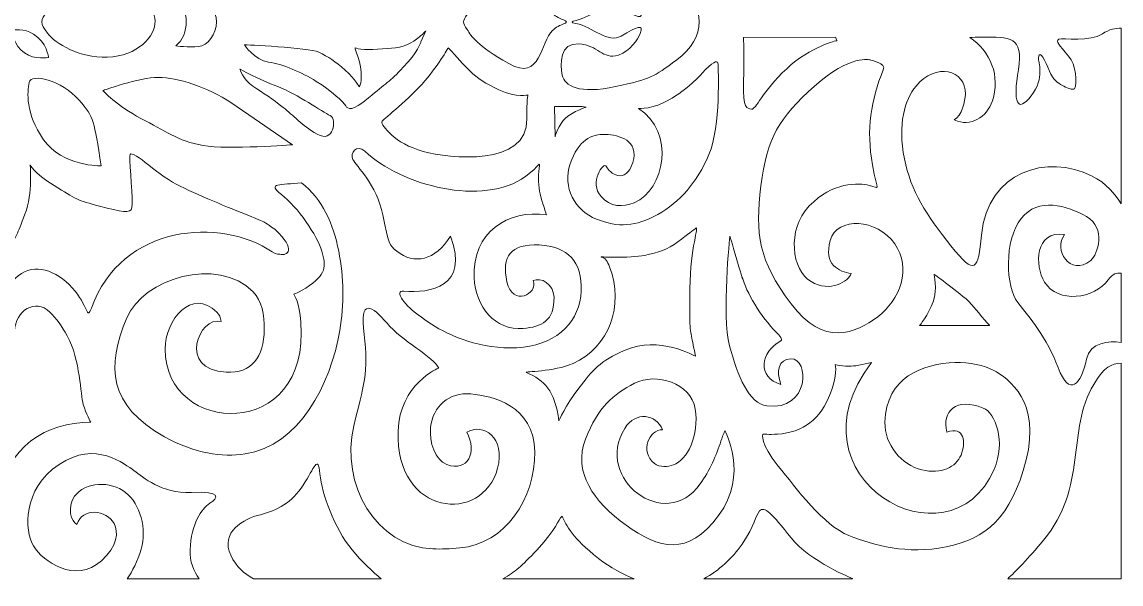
# Model space of a CAD drawing. Header units: millimetres. Extents: x -1200 to 1200, y -596 to 596.
# Drawn here: x 36 to 1200, y -596 to 0 of the extents above; entities that cross this region are included whole.
import ezdxf

# ---------------------------------------------------------------- set-up
doc = ezdxf.new("R2010")
doc.units = ezdxf.units.MM
doc.header["$MEASUREMENT"] = 0
doc.layers.add('Layer 1', color=7, linetype='Continuous')

msp = doc.modelspace()

# ---------------------------------------------------------------- linework, layer by layer
at = {"layer": 'Layer 1', "color": 250, "lineweight": 20}
for points, knots in [([(622.6889, 1.6104), (640.4176, 5.2641), (656.3971, 23.2048), (670.4022, 14.9166), (687.4131, 4.8499), (694.8682, 1.4808), (690.5448, 12.1928), (688.1776, 18.0579), (680.2201, 31.0821), (667.6186, 35.0664), (650.5035, 40.4792), (646.1162, 24.3401), (625.5174, 23.1192), (604.9179, 21.8972), (605.8679, 44.5265), (608.0482, 56.2283), (610.2288, 67.9334), (626.3129, 76.7665), (664.5303, 68.3991), (702.7466, 60.0329), (703.6451, 59.0275), (729.522, 39.9462), (760.8785, 16.8213), (760.8785, -16.8745), (729.522, -39.9994), (703.6451, -59.081), (702.7466, -60.0849), (664.5303, -68.4534), (626.3129, -76.8189), (610.2288, -67.9866), (608.0482, -56.2822), (605.8679, -44.5782), (604.9179, -21.9504), (625.5174, -23.1713), (646.1162, -24.394), (650.5035, -40.5312), (667.6186, -35.1192), (680.2201, -31.1353), (688.1776, -18.1111), (690.5448, -12.246), (694.8682, -1.5336), (687.4131, -4.9012), (670.4022, -14.9698), (656.3408, -23.2897), (640.2921, -5.1776), (622.4809, -1.621), (616.6815, -0.4639), (617.3143, 0.5015), (622.6889, 1.6104)], [0, 0, 0, 0, 0.0625, 0.0625, 0.0625, 0.125, 0.125, 0.125, 0.1875, 0.1875, 0.1875, 0.25, 0.25, 0.25, 0.3125, 0.3125, 0.3125, 0.375, 0.375, 0.375, 0.4375, 0.4375, 0.4375, 0.5, 0.5, 0.5, 0.5625, 0.5625, 0.5625, 0.625, 0.625, 0.625, 0.6875, 0.6875, 0.6875, 0.75, 0.75, 0.75, 0.8125, 0.8125, 0.8125, 0.875, 0.875, 0.875, 0.9375, 0.9375, 0.9375, 1, 1, 1, 1]), ([(609.3233, -2.1539), (605.5134, -3.3423), (601.6308, -5.5477), (597.6811, -9.1271), (584.8778, -20.7269), (585.4959, -63.8712), (551.2613, -44.0696), (517.0282, -24.2682), (512.0371, -15.6323), (507.281, -8.0433), (502.2288, 0.0201), (502.2347, -0.0621), (507.281, 7.9901), (512.0371, 15.5791), (517.0282, 24.2147), (551.2613, 44.0164), (585.4959, 63.8184), (584.8778, 20.6733), (597.6811, 9.0743), (601.6308, 5.4949), (605.5134, 3.2877), (609.3233, 2.0992), (613.3926, 0.8305), (613.3926, -0.8863), (609.3233, -2.1539)], [0, 0, 0, 0, 0.125, 0.125, 0.125, 0.25, 0.25, 0.25, 0.375, 0.375, 0.375, 0.5, 0.5, 0.5, 0.625, 0.625, 0.625, 0.75, 0.75, 0.75, 0.875, 0.875, 0.875, 1, 1, 1, 1]), ([(126.0803, 37.28), (95.9993, 38.2809), (71.361, 23.0755), (62.6842, 11.7633), (54.7992, 1.4882), (54.7922, -1.5295), (62.6842, -11.8157), (71.361, -23.1287), (95.9993, -38.3326), (126.0803, -37.3331), (158.4645, -36.2568), (177.1661, -14.8932), (176.6555, 0.971), (176.159, 16.44), (156.5014, 36.2693), (126.0803, 37.28)], [0, 0, 0, 0, 0.2, 0.2, 0.2, 0.4, 0.4, 0.4, 0.6, 0.6, 0.6, 0.8, 0.8, 0.8, 1, 1, 1, 1]), ([(222.5964, 26.1153), (212.6942, 26.8921), (198.5489, 25.3399), (198.5489, 25.3399), (213.0589, 13.7263), (213.6899, -13.2716), (198.5489, -25.3924), (198.5489, -25.3924), (212.6942, -26.9442), (222.5964, -26.1673), (232.1957, -25.4151), (241.7379, -12.7222), (241.7379, -0.0266), (241.7379, 12.6697), (232.1957, 25.3616), (222.5964, 26.1153)], [0, 0, 0, 0, 0.2, 0.2, 0.2, 0.4, 0.4, 0.4, 0.6, 0.6, 0.6, 0.8, 0.8, 0.8, 1, 1, 1, 1]), ([(63.8717, -37.5262), (63.8717, -37.5262), (49.3598, -40.6941), (38.1954, -32.8854), (27.0321, -25.0749), (24.8371, -10.252), (25.4486, -9.1887), (26.0589, -8.1269), (38.1409, -6.4605), (47.8164, -12.9366), (61.9904, -21.2819), (63.8717, -37.5262), (63.8717, -37.5262)], [0, 0, 0, 0, 0.25, 0.25, 0.25, 0.5, 0.5, 0.5, 0.75, 0.75, 0.75, 1, 1, 1, 1]), ([(463.5409, -9.5838), (463.5409, -9.5838), (459.9192, -13.3302), (454.8796, -17.3507), (444.0236, -26.0079), (435.4447, -27.3075), (422.6294, -28.2752), (409.4805, -29.2713), (393.5129, -29.8371), (389.9309, -27.8745), (384.8364, -25.0813), (394.6024, -38.1186), (395.0261, -53.0221), (395.4497, -67.9242), (392.9025, -68.8553), (392.9025, -68.8553), (392.9025, -68.8553), (389.0817, -60.9395), (378.0432, -51.1589), (367.0043, -41.3779), (360.6347, -37.1867), (350.0206, -32.0653), (339.4072, -26.9434), (271.2612, -24.2417), (271.2612, -24.2417), (271.2612, -24.2417), (281.6504, -40.1921), (296.8867, -42.4707), (312.1227, -44.7515), (331.5126, -53.1069), (347.4431, -62.9809), (363.3707, -72.8556), (376.5288, -85.0096), (378.606, -88.8075), (380.685, -92.6065), (385.3705, -95.1865), (402.8467, -80.4521), (421.5531, -64.6761), (424.6562, -63.8735), (439.6451, -48.0904), (454.6348, -32.308), (458.3747, -21.1015), (458.3747, -21.1015), (458.3747, -21.1015), (463.5409, -9.5838), (463.5409, -9.5838)], [0, 0, 0, 0, 0.066666667, 0.066666667, 0.066666667, 0.133333333, 0.133333333, 0.133333333, 0.2, 0.2, 0.2, 0.266666667, 0.266666667, 0.266666667, 0.333333333, 0.333333333, 0.333333333, 0.4, 0.4, 0.4, 0.466666667, 0.466666667, 0.466666667, 0.533333333, 0.533333333, 0.533333333, 0.6, 0.6, 0.6, 0.666666667, 0.666666667, 0.666666667, 0.733333333, 0.733333333, 0.733333333, 0.8, 0.8, 0.8, 0.866666667, 0.866666667, 0.866666667, 0.933333333, 0.933333333, 0.933333333, 1, 1, 1, 1]), ([(1199.95, -6.5972), (1199.95, -6.5972), (1199.95, -192.6735), (1199.95, -192.6735), (1194.2721, -183.2014), (1184.3898, -170.7254), (1168.8192, -163.0304), (1121.9736, -139.8774), (1058.7295, -157.6515), (1052.1744, -225.8095), (1048.6399, -262.5577), (1045.5461, -270.0642), (1019.7402, -237.1703), (993.935, -204.2763), (977.3787, -179.6971), (970.5008, -144.953), (963.214, -108.1409), (970.676, -82.6437), (982.8126, -67.9395), (1003.7327, -42.5984), (1035.5544, -50.2196), (1035.0402, -76.4761), (1034.8941, -83.9643), (1031.2956, -99.3086), (1023.3715, -103.7716), (1040.3894, -111.8891), (1057.9425, -100.7659), (1063.6683, -83.6965), (1072.4309, -57.5748), (1061.7785, -30.77), (1039.7706, -16.5227), (1042.9867, -16.2108), (1047.1617, -16.1185), (1052.3592, -16.1185), (1082.6051, -16.1185), (1096.877, -15.0646), (1091.1881, -50.4784), (1085.498, -85.8925), (1089.8312, -97.1162), (1104.8349, -78.2714), (1119.8386, -59.4247), (1111.9105, -42.5756), (1112.6313, -37.651), (1113.9432, -28.723), (1119.8283, -41.2218), (1124.2164, -52.1433), (1128.0199, -61.608), (1132.7129, -64.2656), (1137.878, -67.4099), (1141.1316, -69.389), (1149.5412, -72.7286), (1150.6355, -70.8855), (1154.2135, -64.8662), (1151.9493, -45.1496), (1144.4673, -36.2247), (1134.3247, -24.1278), (1129.9808, -20.2037), (1134.0726, -18.411), (1138.1636, -16.6168), (1167.8585, -21.2602), (1180.2034, -12.7095), (1187.5503, -7.6197), (1194.4425, -6.5195), (1199.95, -6.5972)], [0, 0, 0, 0, 0.047619048, 0.047619048, 0.047619048, 0.095238095, 0.095238095, 0.095238095, 0.142857143, 0.142857143, 0.142857143, 0.19047619, 0.19047619, 0.19047619, 0.238095238, 0.238095238, 0.238095238, 0.285714286, 0.285714286, 0.285714286, 0.333333333, 0.333333333, 0.333333333, 0.380952381, 0.380952381, 0.380952381, 0.428571429, 0.428571429, 0.428571429, 0.476190476, 0.476190476, 0.476190476, 0.523809524, 0.523809524, 0.523809524, 0.571428571, 0.571428571, 0.571428571, 0.619047619, 0.619047619, 0.619047619, 0.666666667, 0.666666667, 0.666666667, 0.714285714, 0.714285714, 0.714285714, 0.761904762, 0.761904762, 0.761904762, 0.80952381, 0.80952381, 0.80952381, 0.857142857, 0.857142857, 0.857142857, 0.904761905, 0.904761905, 0.904761905, 0.952380952, 0.952380952, 0.952380952, 1, 1, 1, 1]), ([(898.8907, -19.7981), (898.8907, -19.7981), (872.0368, -25.3042), (845.7719, -49.5664), (819.5062, -73.8289), (813.2412, -93.3116), (808.471, -92.3092), (803.7005, -91.3079), (799.5623, -92.9206), (800.1192, -63.611), (800.6761, -34.2998), (800.1192, -16.5918), (800.1192, -16.5918), (800.1192, -16.5918), (897.5474, -15.9808), (897.5474, -15.9808), (897.5474, -15.9808), (898.8907, -19.7981), (898.8907, -19.7981)], [0, 0, 0, 0, 0.166666667, 0.166666667, 0.166666667, 0.333333333, 0.333333333, 0.333333333, 0.5, 0.5, 0.5, 0.666666667, 0.666666667, 0.666666667, 0.833333333, 0.833333333, 0.833333333, 1, 1, 1, 1]), ([(487.2671, -27.2945), (487.2671, -27.2945), (475.8236, -47.9895), (459.4782, -65.826), (440.9507, -86.0416), (417.229, -103.806), (416.9316, -105.7708), (416.3695, -109.4735), (429.8769, -128.6115), (460.834, -137.2552), (488.1133, -144.8727), (571.9922, -153.5227), (570.5898, -102.6855), (570.0255, -82.3124), (571.715, -77.3728), (571.715, -77.3728), (571.715, -77.3728), (560.5127, -80.724), (540.7565, -71.8162), (512.7214, -59.1793), (506.2061, -47.2019), (487.2671, -27.2945)], [0, 0, 0, 0, 0.142857143, 0.142857143, 0.142857143, 0.285714286, 0.285714286, 0.285714286, 0.428571429, 0.428571429, 0.428571429, 0.571428571, 0.571428571, 0.571428571, 0.714285714, 0.714285714, 0.714285714, 0.857142857, 0.857142857, 0.857142857, 1, 1, 1, 1]), ([(934.3392, -40.1798), (934.3392, -40.1798), (913.1195, -34.1082), (875.2937, -68.0071), (837.4709, -101.9065), (824.8168, -122.6355), (818.5554, -173.7506), (812.2948, -224.8657), (815.8757, -252.7472), (850.3841, -298.7218), (884.893, -344.696), (918.6557, -330.0926), (942.1804, -312.3831), (965.706, -294.674), (978.6236, -261.2819), (960.1712, -234.972), (941.7207, -208.6621), (899.1774, -205.6563), (891.9512, -231.4482), (884.7255, -257.2409), (901.1132, -264.6338), (914.029, -266.6569), (911.2227, -274.7715), (891.8603, -287.3076), (871.5634, -275.1651), (851.2661, -263.0223), (845.3106, -220.8056), (869.7579, -195.0007), (894.2077, -169.1972), (921.9527, -170.6623), (933.4849, -173.1915), (945.0159, -175.7215), (942.1525, -182.3398), (936.645, -151.4888), (929.8455, -113.4032), (935.082, -83.3159), (948.063, -50.6158), (951.7536, -44.0385), (934.3392, -40.1798), (934.3392, -40.1798)], [0, 0, 0, 0, 0.076923077, 0.076923077, 0.076923077, 0.153846154, 0.153846154, 0.153846154, 0.230769231, 0.230769231, 0.230769231, 0.307692308, 0.307692308, 0.307692308, 0.384615385, 0.384615385, 0.384615385, 0.461538462, 0.461538462, 0.461538462, 0.538461538, 0.538461538, 0.538461538, 0.615384615, 0.615384615, 0.615384615, 0.692307692, 0.692307692, 0.692307692, 0.769230769, 0.769230769, 0.769230769, 0.846153846, 0.846153846, 0.846153846, 0.923076923, 0.923076923, 0.923076923, 1, 1, 1, 1]), ([(773.1243, -44.8568), (773.258, -48.9101), (776.1005, -110.1349), (763.4548, -140.3263), (750.8062, -170.5174), (732.2088, -190.9152), (709.1471, -203.9723), (686.085, -217.0268), (667.0609, -218.0994), (644.2359, -208.9418), (621.4109, -199.7823), (608.0482, -175.3569), (616.3985, -150.3202), (624.7499, -125.2842), (639.2253, -118.5665), (653.6993, -119.1786), (668.1741, -119.7896), (689.8882, -125.2842), (682.651, -149.0986), (675.4131, -172.914), (657.5971, -160.09), (654.8124, -153.3726), (652.0293, -146.656), (635.8841, -170.4711), (649.2472, -185.1267), (659.1616, -196.0019), (671.8871, -196.7265), (684.3369, -191.5217), (716.674, -177.9985), (728.008, -116.7014), (688.775, -91.699), (688.775, -91.699), (704.5952, -93.1365), (724.4048, -80.7076), (744.215, -68.279), (754.5623, -56.4622), (759.7981, -50.3111), (770.1365, -40.4177), (772.9918, -40.8042), (773.1243, -44.8568)], [0, 0, 0, 0, 0.076923077, 0.076923077, 0.076923077, 0.153846154, 0.153846154, 0.153846154, 0.230769231, 0.230769231, 0.230769231, 0.307692308, 0.307692308, 0.307692308, 0.384615385, 0.384615385, 0.384615385, 0.461538462, 0.461538462, 0.461538462, 0.538461538, 0.538461538, 0.538461538, 0.615384615, 0.615384615, 0.615384615, 0.692307692, 0.692307692, 0.692307692, 0.769230769, 0.769230769, 0.769230769, 0.846153846, 0.846153846, 0.846153846, 0.923076923, 0.923076923, 0.923076923, 1, 1, 1, 1]), ([(119.6927, -152.5921), (119.6927, -152.5921), (78.5434, -153.3947), (58.6613, -124.833), (38.7785, -96.2707), (41.4501, -74.3734), (43.3414, -64.1192), (45.2334, -53.864), (77.9482, -62.0771), (95.9471, -82.5335), (112.9525, -101.8605), (111.4341, -103.7301), (119.6927, -152.5921)], [0, 0, 0, 0, 0.25, 0.25, 0.25, 0.5, 0.5, 0.5, 0.75, 0.75, 0.75, 1, 1, 1, 1]), ([(266.639, -50.0493), (266.639, -50.0493), (286.1515, -60.461), (306.719, -68.5584), (327.2854, -76.6561), (354.1819, -95.1649), (362.0916, -99.2156), (370.0031, -103.2648), (365.5002, -128.9151), (348.4893, -119.0359), (331.2884, -109.0425), (323.4089, -99.17), (312.3332, -90.4949), (301.2597, -81.8168), (291.426, -75.5009), (280.3503, -67.9802), (269.2767, -60.461), (266.639, -50.0493), (266.639, -50.0493)], [0, 0, 0, 0, 0.166666667, 0.166666667, 0.166666667, 0.333333333, 0.333333333, 0.333333333, 0.5, 0.5, 0.5, 0.666666667, 0.666666667, 0.666666667, 0.833333333, 0.833333333, 0.833333333, 1, 1, 1, 1]), ([(322.3149, -130.1129), (322.3149, -130.1129), (254.4203, -135.544), (227.5462, -130.8905), (200.6714, -126.2343), (187.2336, -115.3748), (161.7744, -102.1873), (136.3134, -89.0002), (121.4618, -72.7111), (121.4618, -72.7111), (121.4618, -72.7111), (159.6523, -58.7483), (180.1628, -58.7483), (200.6714, -58.7483), (231.0814, -68.8332), (257.957, -85.897), (257.957, -85.897), (322.3149, -130.1129), (322.3149, -130.1129)], [0, 0, 0, 0, 0.166666667, 0.166666667, 0.166666667, 0.333333333, 0.333333333, 0.333333333, 0.5, 0.5, 0.5, 0.666666667, 0.666666667, 0.666666667, 0.833333333, 0.833333333, 0.833333333, 1, 1, 1, 1]), ([(599.8808, -89.6131), (599.8808, -89.6131), (628.9532, -89.6131), (628.9532, -89.6131), (628.9532, -89.6131), (633.2301, -90.2925), (633.2301, -90.2925), (633.2301, -90.2925), (619.5579, -94.7491), (611.7991, -101.6398), (604.0385, -108.5297), (600.3435, -121.9042), (600.3435, -121.9042), (600.3435, -121.9042), (599.8808, -89.6131), (599.8808, -89.6131)], [0, 0, 0, 0, 0.2, 0.2, 0.2, 0.4, 0.4, 0.4, 0.6, 0.6, 0.6, 0.8, 0.8, 0.8, 1, 1, 1, 1]), ([(17.7538, -246.5733), (30.299, -226.301), (30.3597, -226.3245), (38.8635, -203.6937), (47.3695, -181.0644), (44.3364, -151.3824), (44.3364, -151.3824), (44.3364, -151.3824), (46.9996, -159.278), (69.7896, -173.4093), (92.5812, -187.5397), (94.6385, -189.285), (117.8327, -195.119), (141.0269, -200.9513), (150.8916, -203.9324), (152.1903, -196.6776), (153.4904, -189.4206), (149.89, -152.2388), (149.89, -141.9476), (149.89, -131.6587), (177.2552, -160.816), (199.1467, -171.9639), (221.039, -183.1118), (254.6585, -196.8329), (276.55, -205.4076), (298.4445, -213.9841), (292.3403, -212.7083), (303.7016, -219.696), (326.7788, -242.1024), (317.226, -247.9346), (308.8216, -246.093), (308.8216, -246.093), (305.2245, -246.8029), (300.793, -243.7554), (246.8526, -206.6568), (141.3792, -213.912), (109.2321, -303.1725), (104.2735, -316.9418), (106.1048, -300.6), (88.9032, -281.7342), (71.7041, -262.8662), (49.0285, -255.1479), (31.8277, -268.869), (23.0235, -275.8912), (17.9073, -286.7347), (15.4289, -296.7961), (12.9987, -306.6637), (15.3575, -324.69), (27.8916, -327.4951), (28.7946, -306.1465), (49.7967, -292.3428), (65.3084, -307.451), (71.8742, -313.8435), (78.2839, -322.8129), (83.5598, -332.459), (97.6334, -358.1833), (97.6263, -395.3028), (100.63, -405.2234), (103.637, -415.143), (108.5047, -424.1377), (108.5047, -424.1377), (61.1489, -425.2765), (20.6817, -445.8098), (6.9803, -513.8946), (2.2514, -514.0241), (-2.3532, -514.0241), (-7.0811, -513.8946), (-20.7824, -445.8098), (-61.25, -425.2765), (-108.6062, -424.1377), (-108.6062, -424.1377), (-103.7377, -415.143), (-100.7326, -405.2234), (-97.727, -395.3028), (-97.7348, -358.1833), (-83.6617, -332.459), (-78.3861, -322.8129), (-71.9752, -313.8435), (-65.4091, -307.451), (-49.8978, -292.3428), (-28.8949, -306.1465), (-27.9909, -327.4951), (-15.4582, -324.69), (-13.0983, -306.6637), (-15.5296, -296.7961), (-18.0084, -286.7347), (-23.125, -275.8912), (-31.928, -268.869), (-49.1292, -255.1479), (-71.8034, -262.8662), (-89.0042, -281.7342), (-106.2062, -300.6), (-104.3742, -316.9418), (-109.3324, -303.1725), (-141.4788, -213.912), (-246.9552, -206.6568), (-300.8937, -243.7554), (-305.3256, -246.8029), (-308.9223, -246.093), (-308.9223, -246.093), (-317.3267, -247.9346), (-326.8792, -242.1024), (-303.8028, -219.696), (-292.4407, -212.7083), (-298.5452, -213.9841), (-276.6526, -205.4076), (-254.7603, -196.8329), (-221.1404, -183.1118), (-199.2474, -171.9639), (-177.3555, -160.816), (-149.99, -131.6587), (-149.99, -141.9476), (-149.99, -152.2388), (-153.5903, -189.4206), (-152.2917, -196.6776), (-150.9927, -203.9324), (-141.1281, -200.9513), (-117.9331, -195.119), (-94.7396, -189.285), (-92.6826, -187.5397), (-69.8907, -173.4093), (-47.1003, -159.278), (-44.4367, -151.3824), (-44.4367, -151.3824), (-44.4367, -151.3824), (-47.4691, -181.0644), (-38.9661, -203.6937), (-30.4608, -226.3245), (-30.3986, -226.301), (-17.8549, -246.5733), (-12.3728, -255.4314), (-4.2404, -262.3437), (-0.6202, -262.3859), (2.4093, -262.4202), (11.918, -256.0039), (17.7538, -246.5733)], [0, 0, 0, 0, 0.022222222, 0.022222222, 0.022222222, 0.044444444, 0.044444444, 0.044444444, 0.066666667, 0.066666667, 0.066666667, 0.088888889, 0.088888889, 0.088888889, 0.111111111, 0.111111111, 0.111111111, 0.133333333, 0.133333333, 0.133333333, 0.155555556, 0.155555556, 0.155555556, 0.177777778, 0.177777778, 0.177777778, 0.2, 0.2, 0.2, 0.222222222, 0.222222222, 0.222222222, 0.244444444, 0.244444444, 0.244444444, 0.266666667, 0.266666667, 0.266666667, 0.288888889, 0.288888889, 0.288888889, 0.311111111, 0.311111111, 0.311111111, 0.333333333, 0.333333333, 0.333333333, 0.355555556, 0.355555556, 0.355555556, 0.377777778, 0.377777778, 0.377777778, 0.4, 0.4, 0.4, 0.422222222, 0.422222222, 0.422222222, 0.444444444, 0.444444444, 0.444444444, 0.466666667, 0.466666667, 0.466666667, 0.488888889, 0.488888889, 0.488888889, 0.511111111, 0.511111111, 0.511111111, 0.533333333, 0.533333333, 0.533333333, 0.555555556, 0.555555556, 0.555555556, 0.577777778, 0.577777778, 0.577777778, 0.6, 0.6, 0.6, 0.622222222, 0.622222222, 0.622222222, 0.644444444, 0.644444444, 0.644444444, 0.666666667, 0.666666667, 0.666666667, 0.688888889, 0.688888889, 0.688888889, 0.711111111, 0.711111111, 0.711111111, 0.733333333, 0.733333333, 0.733333333, 0.755555556, 0.755555556, 0.755555556, 0.777777778, 0.777777778, 0.777777778, 0.8, 0.8, 0.8, 0.822222222, 0.822222222, 0.822222222, 0.844444444, 0.844444444, 0.844444444, 0.866666667, 0.866666667, 0.866666667, 0.888888889, 0.888888889, 0.888888889, 0.911111111, 0.911111111, 0.911111111, 0.933333333, 0.933333333, 0.933333333, 0.955555556, 0.955555556, 0.955555556, 0.977777778, 0.977777778, 0.977777778, 1, 1, 1, 1]), ([(591.3325, -204.5348), (550.8122, -198.1659), (512.3725, -222.9072), (514.6319, -271.2485), (516.0446, -301.4265), (536.7026, -327.1452), (566.6669, -324.7631), (585.7308, -323.2465), (600.0811, -316.5657), (599.3114, -291.6806), (598.87, -277.3955), (585.3479, -270.0455), (577.2384, -274.147), (582.6542, -288.3657), (555.2209, -302.1368), (549.4179, -275.2611), (543.6148, -248.385), (553.2866, -234.9473), (583.5943, -236.3613), (613.8998, -237.7768), (629.3772, -254.0439), (628.0867, -285.1634), (626.7973, -316.2822), (604.2288, -340.33), (566.8278, -344.5731), (529.4283, -348.8176), (493.9635, -335.377), (473.3294, -322.6482), (452.6953, -309.9171), (435.9288, -295.7709), (435.9288, -287.2852), (435.9288, -285.5608), (437.4748, -285.1276), (440.0729, -285.3308), (468.1318, -287.5279), (509.8002, -281.1385), (489.5942, -227.1517), (474.2088, -252.9896), (450.3925, -257.469), (432.9152, -243.0335), (424.1751, -235.8175), (424.5645, -236.3221), (418.0282, -204.4675), (411.4911, -172.616), (389.5017, -152.1977), (386.2782, -145.834), (383.0533, -139.4666), (389.9563, -128.6085), (398.9835, -137.0946), (437.1336, -172.9615), (523.8281, -196.6753), (569.407, -163.5147), (584.4284, -152.5864), (584.8841, -145.834), (583.5943, -155.0275), (582.3049, -164.221), (582.7201, -174.511), (584.6548, -182.2912), (586.5892, -190.0712), (591.3325, -204.5348), (591.3325, -204.5348)], [0, 0, 0, 0, 0.05, 0.05, 0.05, 0.1, 0.1, 0.1, 0.15, 0.15, 0.15, 0.2, 0.2, 0.2, 0.25, 0.25, 0.25, 0.3, 0.3, 0.3, 0.35, 0.35, 0.35, 0.4, 0.4, 0.4, 0.45, 0.45, 0.45, 0.5, 0.5, 0.5, 0.55, 0.55, 0.55, 0.6, 0.6, 0.6, 0.65, 0.65, 0.65, 0.7, 0.7, 0.7, 0.75, 0.75, 0.75, 0.8, 0.8, 0.8, 0.85, 0.85, 0.85, 0.9, 0.9, 0.9, 0.95, 0.95, 0.95, 1, 1, 1, 1]), ([(310.6996, -182.9807), (327.3862, -195.8025), (348.6295, -226.5392), (353.3132, -242.9222), (357.9965, -259.3073), (358.7688, -267.2997), (336.2879, -282.0046), (313.8067, -296.708), (327.4315, -274.2535), (331.0908, -318.1108), (341.6783, -445.011), (187.2859, -439.3991), (187.2859, -346.6156), (187.2859, -315.6007), (215.9265, -281.2169), (241.9639, -307.4701), (244.5063, -310.0284), (246.2305, -313.3206), (246.7712, -317.4763), (223.0263, -311.3001), (200.0125, -368.8696), (252.1119, -371.2546), (279.049, -372.4867), (291.8327, -355.3464), (292.3955, -325.7122), (292.6749, -310.9833), (289.7835, -295.2387), (280.5958, -285.962), (242.3371, -247.3389), (163.9035, -272.5863), (146.7619, -313.4621), (124.6981, -366.0793), (127.2148, -406.0794), (186.6369, -439.5253), (218.205, -457.2935), (247.7868, -461.507), (271.9841, -457.8272), (329.3747, -449.0927), (362.548, -384.3591), (372.4536, -326.7993), (377.152, -299.4982), (376.8638, -270.9639), (371.1995, -242.8269), (365.375, -213.8941), (354.1852, -187.7997), (331.6952, -170.4214), (309.8022, -172.9958), (294.0152, -170.16), (310.6996, -182.9807)], [0, 0, 0, 0, 0.0625, 0.0625, 0.0625, 0.125, 0.125, 0.125, 0.1875, 0.1875, 0.1875, 0.25, 0.25, 0.25, 0.3125, 0.3125, 0.3125, 0.375, 0.375, 0.375, 0.4375, 0.4375, 0.4375, 0.5, 0.5, 0.5, 0.5625, 0.5625, 0.5625, 0.625, 0.625, 0.625, 0.6875, 0.6875, 0.6875, 0.75, 0.75, 0.75, 0.8125, 0.8125, 0.8125, 0.875, 0.875, 0.875, 0.9375, 0.9375, 0.9375, 1, 1, 1, 1]), ([(1199.95, -266.3787), (1199.95, -266.3787), (1199.95, -339.5218), (1199.95, -339.5218), (1187.4387, -338.1299), (1167.1738, -338.8664), (1163.4432, -357.2784), (1157.9747, -384.2725), (1145.212, -398.2715), (1133.3603, -366.2769), (1121.5098, -334.2819), (1103.2793, -313.2847), (1090.5181, -297.2891), (1077.7562, -281.2905), (1075.9329, -231.2992), (1094.1638, -208.3035), (1112.3953, -185.3078), (1142.4774, -194.3056), (1163.4432, -206.3035), (1184.4086, -218.303), (1175.544, -246.2663), (1167.8066, -252.6284), (1145.6478, -270.8578), (1127.8142, -240.5801), (1140.1738, -225.1977), (1108.5564, -220.7795), (1108.1069, -258.2116), (1118.9997, -275.7967), (1133.0868, -298.5365), (1171.9308, -293.7142), (1186.506, -273.139), (1190.8569, -266.9987), (1195.6908, -265.2695), (1199.95, -266.3787)], [0, 0, 0, 0, 0.090909091, 0.090909091, 0.090909091, 0.181818182, 0.181818182, 0.181818182, 0.272727273, 0.272727273, 0.272727273, 0.363636364, 0.363636364, 0.363636364, 0.454545455, 0.454545455, 0.454545455, 0.545454545, 0.545454545, 0.545454545, 0.636363636, 0.636363636, 0.636363636, 0.727272727, 0.727272727, 0.727272727, 0.818181818, 0.818181818, 0.818181818, 0.909090909, 0.909090909, 0.909090909, 1, 1, 1, 1]), ([(749.2267, -354.2256), (749.2267, -354.2256), (709.9414, -332.0874), (674.6316, -347.6842), (647.7148, -359.5723), (640.185, -369.1086), (625.6495, -387.9513), (611.1144, -406.7931), (604.5067, -422.738), (604.5067, -422.738), (600.0686, -390.0517), (589.2686, -379.9248), (570.1469, -371.5235), (566.9551, -370.1222), (599.2208, -371.0406), (619.4832, -361.8617), (658.0587, -344.386), (673.6304, -300.6631), (658.2152, -259.5396), (655.9874, -253.5928), (653.2753, -249.6133), (650.3165, -249.2899), (641.5087, -248.3249), (680.7104, -250.7398), (695.2462, -247.3587), (709.7821, -243.975), (719.3264, -241.6135), (730.584, -233.0239), (741.8412, -224.4358), (746.2448, -221.2135), (749.6714, -218.5286), (753.0969, -215.8462), (743.7991, -238.3926), (743.3095, -282.4113), (742.8203, -326.4315), (743.2646, -325.4776), (746.2448, -339.8527), (749.2267, -354.2256), (749.2267, -354.2256), (749.2267, -354.2256)], [0, 0, 0, 0, 0.076923077, 0.076923077, 0.076923077, 0.153846154, 0.153846154, 0.153846154, 0.230769231, 0.230769231, 0.230769231, 0.307692308, 0.307692308, 0.307692308, 0.384615385, 0.384615385, 0.384615385, 0.461538462, 0.461538462, 0.461538462, 0.538461538, 0.538461538, 0.538461538, 0.615384615, 0.615384615, 0.615384615, 0.692307692, 0.692307692, 0.692307692, 0.769230769, 0.769230769, 0.769230769, 0.846153846, 0.846153846, 0.846153846, 0.923076923, 0.923076923, 0.923076923, 1, 1, 1, 1]), ([(785.6088, -226.8978), (785.6088, -226.8978), (776.7369, -311.011), (785.216, -343.1397), (793.6955, -375.2691), (805.852, -404.3846), (824.7402, -406.7972), (870.3652, -412.6238), (870.3233, -355.8506), (850.0429, -357.0793), (837.1966, -357.8588), (834.4488, -369.3025), (839.6394, -384.1093), (814.2729, -376.7966), (817.7629, -349.6027), (839.6949, -337.8669), (841.9378, -336.6688), (838.214, -332.2521), (835.1184, -329.1108), (817.9974, -311.7367), (802.7265, -286.4916), (798.7602, -270.0642), (802.7265, -286.4916), (785.6088, -226.8978), (785.6088, -226.8978)], [0, 0, 0, 0, 0.125, 0.125, 0.125, 0.25, 0.25, 0.25, 0.375, 0.375, 0.375, 0.5, 0.5, 0.5, 0.625, 0.625, 0.625, 0.75, 0.75, 0.75, 0.875, 0.875, 0.875, 1, 1, 1, 1]), ([(1060.7636, -321.7526), (1060.7636, -321.7526), (1040.4343, -321.7526), (1016.9802, -321.7526), (993.5235, -321.7526), (986.547, -321.7604), (986.547, -321.7604), (986.547, -321.7604), (995.8263, -310.6129), (1000.8211, -296.5974), (1005.8154, -282.5805), (1001.8628, -267.4409), (1001.8628, -267.4409), (1001.8628, -267.4409), (1022.1855, -281.7383), (1038.9082, -296.2945), (1054.4581, -314.6849), (1060.7636, -321.7526), (1060.7636, -321.7526)], [0, 0, 0, 0, 0.166666667, 0.166666667, 0.166666667, 0.333333333, 0.333333333, 0.333333333, 0.5, 0.5, 0.5, 0.666666667, 0.666666667, 0.666666667, 0.833333333, 0.833333333, 0.833333333, 1, 1, 1, 1]), ([(477.112, -366.7945), (477.112, -366.7945), (435.8589, -383.7119), (434.1549, -433.602), (431.0544, -524.424), (523.7412, -532.2558), (539.5992, -472.8723), (548.1317, -440.9262), (524.4203, -424.1377), (506.8996, -434.8054), (518.3743, -455.9381), (508.0374, -477.3884), (485.6397, -469.0184), (473.127, -464.3432), (466.9768, -445.6022), (468.6192, -429.4363), (470.8443, -407.53), (488.0128, -392.1117), (511.0934, -394.2212), (534.1746, -396.3294), (578.1642, -406.3087), (578.9136, -455.5897), (579.663, -504.8718), (547.464, -553.3288), (499.538, -557.4356), (489.0538, -558.333), (479.6092, -558.7218), (471.0483, -558.4256), (411.1164, -556.3596), (372.4907, -489.9629), (387.3269, -427.8292), (397.2196, -386.4013), (403.5159, -370.6178), (398.1196, -331.1627), (392.7225, -291.7064), (406.6535, -300.4991), (422.4005, -319.325), (437.0187, -336.8021), (472.6484, -356.0743), (477.112, -366.7945)], [0, 0, 0, 0, 0.076923077, 0.076923077, 0.076923077, 0.153846154, 0.153846154, 0.153846154, 0.230769231, 0.230769231, 0.230769231, 0.307692308, 0.307692308, 0.307692308, 0.384615385, 0.384615385, 0.384615385, 0.461538462, 0.461538462, 0.461538462, 0.538461538, 0.538461538, 0.538461538, 0.615384615, 0.615384615, 0.615384615, 0.692307692, 0.692307692, 0.692307692, 0.769230769, 0.769230769, 0.769230769, 0.846153846, 0.846153846, 0.846153846, 0.923076923, 0.923076923, 0.923076923, 1, 1, 1, 1]), ([(820.4721, -436.6675), (820.4721, -436.6675), (827.0629, -437.3916), (835.9731, -436.7993), (863.5315, -434.9693), (881.6099, -421.1436), (892.2365, -393.2128), (897.1503, -380.3039), (898.6344, -368.2332), (897.0932, -362.9164), (902.7917, -364.6971), (913.6455, -365.3119), (918.8946, -364.2676), (918.8946, -364.2676), (935.7225, -360.913), (935.7225, -360.913), (841.6646, -482.2335), (1018.3746, -583.2786), (1065.4712, -474.1578), (1078.2255, -444.605), (1067.0066, -414.4105), (1054.0344, -409.1703), (1025.1317, -397.4939), (1010.0831, -412.4898), (1015.4121, -434.6996), (1034.1788, -427.7048), (1035.92, -446.1695), (1030.4585, -458.8991), (1024.9956, -471.629), (1010.1376, -479.6755), (988.81, -474.6269), (967.6941, -469.6264), (949.1931, -447.7448), (949.8325, -424.1736), (951.1355, -376.2312), (989.77, -362.1414), (1024.2479, -361.0255), (1039.5623, -360.5295), (1054.997, -363.9826), (1064.5963, -369.0358), (1081.6654, -378.0197), (1115.1196, -402.7353), (1099.4176, -464.1415), (1083.7131, -525.5489), (1056.4039, -548.015), (1014.7558, -556.2528), (973.1073, -564.4905), (938.2856, -554.7551), (911.6585, -544.2709), (885.031, -533.7863), (856.1415, -494.5003), (836.7891, -470.621), (817.4379, -446.7401), (820.4721, -436.6675), (820.4721, -436.6675)], [0, 0, 0, 0, 0.055555556, 0.055555556, 0.055555556, 0.111111111, 0.111111111, 0.111111111, 0.166666667, 0.166666667, 0.166666667, 0.222222222, 0.222222222, 0.222222222, 0.277777778, 0.277777778, 0.277777778, 0.333333333, 0.333333333, 0.333333333, 0.388888889, 0.388888889, 0.388888889, 0.444444444, 0.444444444, 0.444444444, 0.5, 0.5, 0.5, 0.555555556, 0.555555556, 0.555555556, 0.611111111, 0.611111111, 0.611111111, 0.666666667, 0.666666667, 0.666666667, 0.722222222, 0.722222222, 0.722222222, 0.777777778, 0.777777778, 0.777777778, 0.833333333, 0.833333333, 0.833333333, 0.888888889, 0.888888889, 0.888888889, 0.944444444, 0.944444444, 0.944444444, 1, 1, 1, 1]), ([(780.2607, -433.1239), (780.2607, -433.1239), (806.0176, -479.19), (773.6545, -523.1097), (741.2912, -567.0272), (710.3331, -558.1366), (675.645, -533.3766), (640.9565, -508.6143), (619.0642, -476.5323), (632.6971, -442.1826), (646.33, -407.8347), (661.6694, -394.6895), (684.6085, -382.9504), (707.547, -371.2116), (744.4716, -382.3946), (748.8774, -410.1753), (753.282, -437.9541), (740.6809, -464.4601), (725.7509, -469.359), (719.8032, -471.3108), (711.4234, -472.2911), (705.7826, -467.9495), (689.2172, -455.1968), (700.5593, -431.6379), (714.176, -432.1936), (707.639, -415.5201), (685.7047, -412.1596), (674.1884, -430.6766), (641.0589, -483.9313), (717.2857, -541.8904), (754.1625, -489.6197), (763.9215, -475.7876), (771.5401, -458.6133), (776.1439, -444.152), (777.186, -440.8826), (778.5008, -437.2498), (780.2607, -433.1239)], [0, 0, 0, 0, 0.083333333, 0.083333333, 0.083333333, 0.166666667, 0.166666667, 0.166666667, 0.25, 0.25, 0.25, 0.333333333, 0.333333333, 0.333333333, 0.416666667, 0.416666667, 0.416666667, 0.5, 0.5, 0.5, 0.583333333, 0.583333333, 0.583333333, 0.666666667, 0.666666667, 0.666666667, 0.75, 0.75, 0.75, 0.833333333, 0.833333333, 0.833333333, 0.916666667, 0.916666667, 0.916666667, 1, 1, 1, 1]), ([(1199.95, -361.4609), (1199.95, -361.4609), (1199.95, -590.0266), (1199.95, -590.0266), (1199.95, -590.0266), (1080.0016, -590.0266), (1080.0016, -590.0266), (1088.3117, -582.2067), (1101.4981, -568.8848), (1117.8141, -549.2669), (1164.476, -493.1584), (1142.0165, -433.2554), (1170.9744, -384.0212), (1181.9813, -365.3096), (1190.1752, -362.0241), (1199.95, -361.4609)], [0, 0, 0, 0, 0.2, 0.2, 0.2, 0.4, 0.4, 0.4, 0.6, 0.6, 0.6, 0.8, 0.8, 0.8, 1, 1, 1, 1]), ([(223.3841, -590.0266), (223.3841, -590.0266), (147.0016, -590.0266), (147.0016, -590.0266), (152.7237, -582.1182), (158.1884, -571.4984), (161.9448, -558.606), (168.1285, -537.3866), (161.1946, -510.8911), (145.4449, -498.5503), (129.6932, -486.2095), (102.6891, -487.0341), (91.4405, -502.6637), (83.0029, -514.3849), (87.9012, -530.0082), (93.8497, -532.4261), (99.3811, -514.0387), (125.6747, -517.0015), (133.1916, -531.5671), (137.9095, -540.7068), (137.2874, -555.5215), (119.9419, -570.9464), (92.1907, -595.6261), (57.6873, -571.7696), (47.9364, -555.3153), (38.187, -538.8618), (35.9364, -495.2596), (74.9379, -468.934), (113.9416, -442.6095), (144.6939, -468.934), (154.4441, -475.5161), (164.1958, -482.0968), (182.946, -500.1966), (215.1995, -498.5503), (247.4515, -496.9051), (243.7006, -504.3093), (234.7013, -510.0672), (225.6998, -515.8269), (215.1995, -531.4562), (213.6987, -559.4292), (213.0454, -571.6206), (217.8049, -582.0917), (223.3841, -590.0266)], [0, 0, 0, 0, 0.071428571, 0.071428571, 0.071428571, 0.142857143, 0.142857143, 0.142857143, 0.214285714, 0.214285714, 0.214285714, 0.285714286, 0.285714286, 0.285714286, 0.357142857, 0.357142857, 0.357142857, 0.428571429, 0.428571429, 0.428571429, 0.5, 0.5, 0.5, 0.571428571, 0.571428571, 0.571428571, 0.642857143, 0.642857143, 0.642857143, 0.714285714, 0.714285714, 0.714285714, 0.785714286, 0.785714286, 0.785714286, 0.857142857, 0.857142857, 0.857142857, 0.928571429, 0.928571429, 0.928571429, 1, 1, 1, 1]), ([(416.3173, -590.0266), (416.3173, -590.0266), (280.9098, -590.0266), (280.9098, -590.0266), (270.9325, -584.7344), (262.7515, -577.3796), (256.9146, -565.1848), (245.145, -540.5993), (270.9237, -526.4609), (288.2971, -522.1585), (305.6688, -517.8556), (321.9225, -509.2508), (333.6884, -490.8111), (345.4562, -472.3707), (349.2601, -457.6442), (351.3652, -478.9297), (353.4685, -500.2156), (366.2798, -536.0481), (385.4353, -559.4008), (395.8028, -572.0392), (407.6378, -582.8066), (416.3173, -590.0266)], [0, 0, 0, 0, 0.142857143, 0.142857143, 0.142857143, 0.285714286, 0.285714286, 0.285714286, 0.428571429, 0.428571429, 0.428571429, 0.571428571, 0.571428571, 0.571428571, 0.714285714, 0.714285714, 0.714285714, 0.857142857, 0.857142857, 0.857142857, 1, 1, 1, 1]), ([(684.1915, -590.0266), (684.1915, -590.0266), (545.1174, -590.0266), (545.1174, -590.0266), (558.8832, -581.998), (564.0682, -577.8729), (581.2897, -559.3687), (603.034, -536.004), (602.9964, -528.4403), (607.8814, -523.568), (612.5007, -533.8554), (618.4915, -546.4524), (646.2601, -568.44), (658.9444, -578.4847), (672.8379, -585.4369), (684.1915, -590.0266)], [0, 0, 0, 0, 0.2, 0.2, 0.2, 0.4, 0.4, 0.4, 0.6, 0.6, 0.6, 0.8, 0.8, 0.8, 1, 1, 1, 1]), ([(915.5423, -590.0266), (915.5423, -590.0266), (758.0827, -590.0266), (758.0827, -590.0266), (773.6924, -581.5405), (788.378, -568.2955), (798.4576, -553.4539), (812.7258, -532.4444), (811.9503, -523.8156), (817.0926, -518.1735), (822.2361, -512.5336), (829.8568, -520.7646), (850.4555, -546.5599), (871.055, -572.3544), (915.5968, -589.8044), (915.5968, -589.8044), (915.5968, -589.8044), (915.5423, -590.0266), (915.5423, -590.0266)], [0, 0, 0, 0, 0.166666667, 0.166666667, 0.166666667, 0.333333333, 0.333333333, 0.333333333, 0.5, 0.5, 0.5, 0.666666667, 0.666666667, 0.666666667, 0.833333333, 0.833333333, 0.833333333, 1, 1, 1, 1])]:
    msp.add_open_spline(points, degree=3, knots=knots, dxfattribs=at)

doc.saveas('drawing.dxf')
